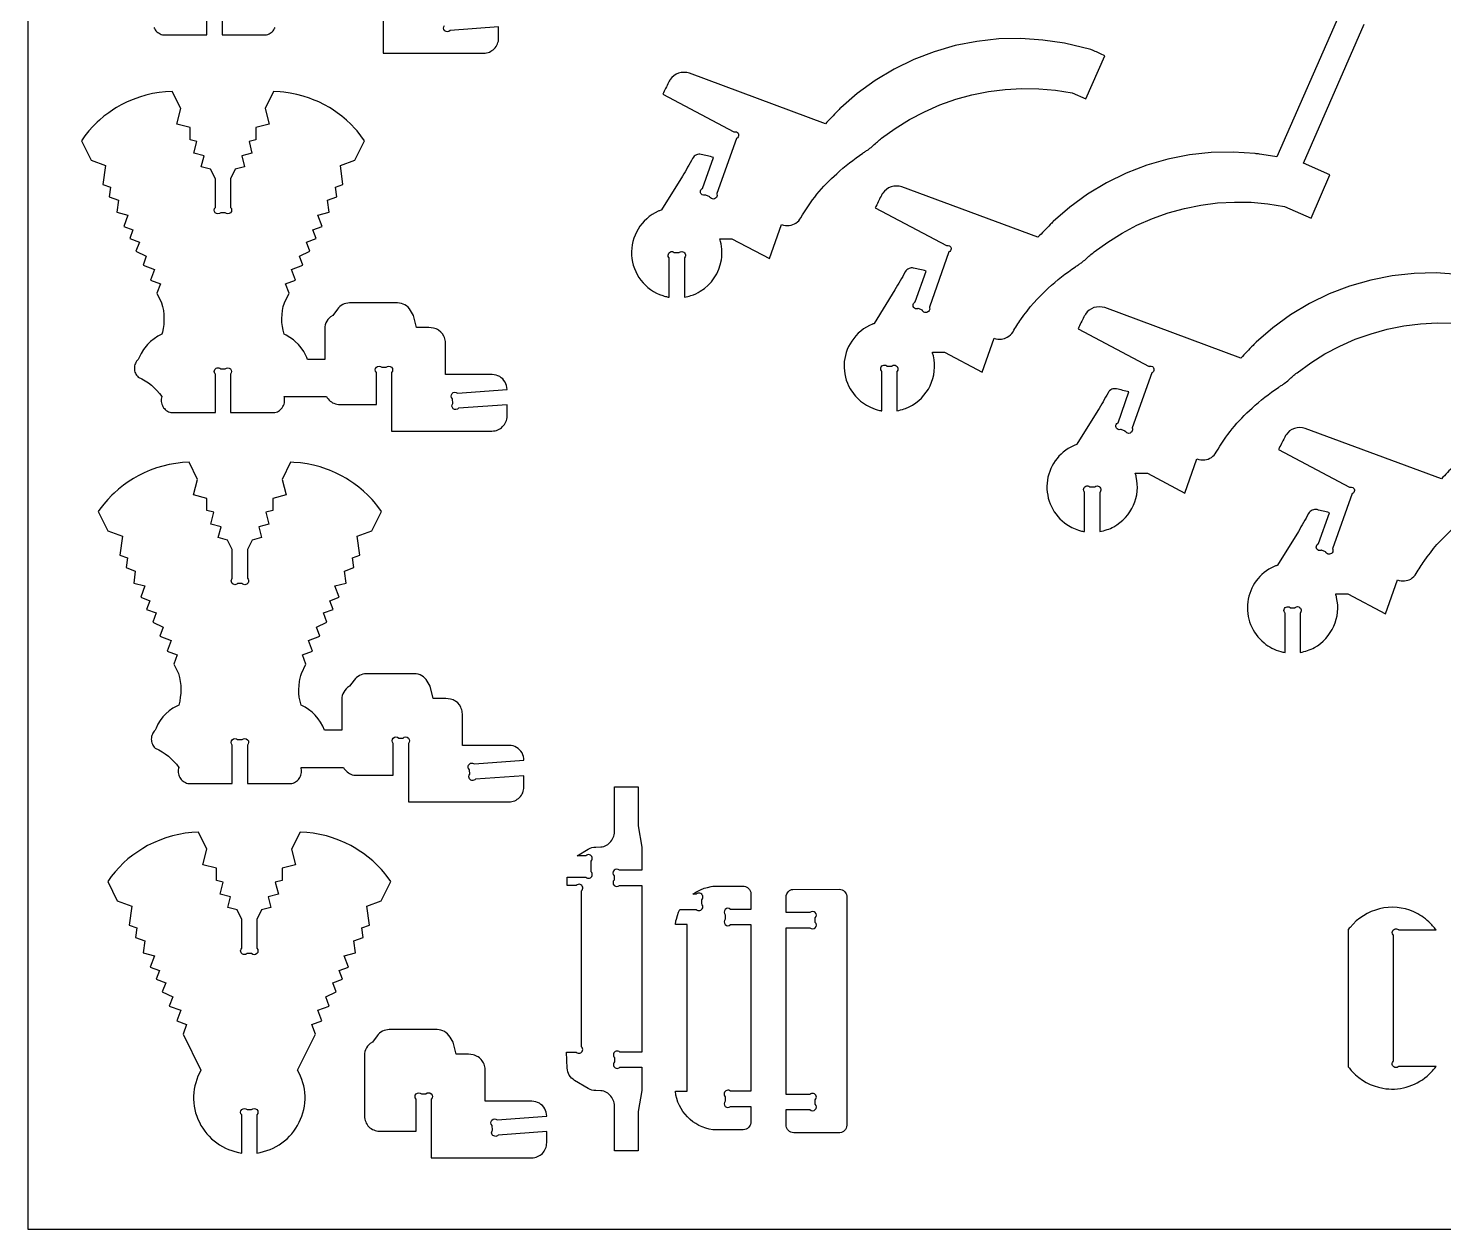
# Model space of a CAD drawing. Extents: x -4.3 to 32, y 14.1 to 33.8.
# Drawn here: x -4.28 to 7.4, y 14.14 to 24.04 of the extents above; entities that cross this region are included whole.
import ezdxf

# ---------------------------------------------------------------- set-up
doc = ezdxf.new("R2010")
doc.units = 0
doc.header["$MEASUREMENT"] = 0
doc.layers.get('0').update_dxf_attribs({"linetype": 'CONTINUOUS'})
doc.layers.add('SECTIONCUTEDGES', color=18, linetype='CONTINUOUS')

msp = doc.modelspace()

# ---------------------------------------------------------------- linework, layer by layer
msp.add_lwpolyline([(31.975, 33.787), (31.975, 14.136), (-4.279, 14.136), (-4.279, 33.787)], close=True)
at = {"layer": 'SECTIONCUTEDGES'}
for points in [[(-3.242, 24.05), (-3.237, 24.041), (-3.231, 24.032), (-3.225, 24.023), (-3.217, 24.016), (-3.209, 24.009), (-3.2, 24.003), (-3.191, 23.998), (-3.181, 23.994), (-3.171, 23.99), (-2.804, 23.99), (-2.804, 24.308, -1)], [(-1.35, 24.321), (-1.35, 23.839), (-0.521, 23.839), (-0.509, 23.839), (-0.496, 23.841), (-0.484, 23.844), (-0.473, 23.848), (-0.462, 23.854), (-0.452, 23.86), (-0.442, 23.867), (-0.433, 23.875), (-0.425, 23.884), (-0.418, 23.893), (-0.412, 23.904), (-0.407, 23.915), (-0.403, 23.926), (-0.399, 23.938), (-0.398, 23.95), (-0.397, 23.963), (-0.397, 24.055), (-0.797, 24.026, -1), (-0.844, 24.067)], [(6.546, 24.166), (6.026, 22.983, -0.002171), (5.883, 23.006, 0.013028), (5.847, 23.011), (5.666, 23.023), (5.484, 23.019), (5.304, 23), (5.126, 22.965), (4.952, 22.915), (4.783, 22.849), (4.62, 22.77), (4.464, 22.676), (4.317, 22.57), (4.18, 22.451, 0.013028), (4.155, 22.425, -0.002171), (4.054, 22.321), (2.931, 22.736, 0.161142), (2.842, 22.736, 0.167596), (2.773, 22.684, 0.03262), (2.759, 22.66, -0.002417), (2.711, 22.563), (3.298, 22.253, 0.09055), (3.303, 22.253, -0.212359), (3.324, 22.25, -0.269976), (3.337, 22.225, -0.269963), (3.321, 22.2, -0.070277), (3.32, 22.2, 0.159377), (3.319, 22.199), (3.158, 21.744, 0.076692), (3.159, 21.739, -0.209964), (3.157, 21.716, -0.269976), (3.129, 21.7, -0.269963), (3.101, 21.715, -0.064517), (3.1, 21.717, 0.141785), (3.1, 21.718), (3.066, 21.732, 0.088915), (3.061, 21.731, -0.186846), (3.042, 21.731, -0.284949), (3.023, 21.757, -0.285005), (3.038, 21.786, -0.067854), (3.039, 21.787, 0.149011), (3.04, 21.788), (3.131, 22.042, 0.000984), (3.028, 22.067, 0.161021), (2.99, 22.063, 0.167951), (2.958, 22.035, -0.009744), (2.874, 21.888), (2.702, 21.609, -0.129096), (2.696, 21.607, 0.054431), (2.689, 21.605, 0.148247), (2.517, 21.464, 0.286429), (2.504, 21.071, 0.104197), (2.605, 20.958, 0.101482), (2.747, 20.893, 0.013414), (2.756, 20.891, -0.004471), (2.765, 20.889), (2.765, 21.213, 0.08601), (2.762, 21.218, -0.186349), (2.756, 21.236, -0.284949), (2.774, 21.264, -0.285005), (2.806, 21.26, -0.066648), (2.808, 21.258, 0.145329), (2.809, 21.257), (2.845, 21.257, 0.08601), (2.85, 21.26, -0.186349), (2.868, 21.267, -0.284949), (2.896, 21.248, -0.285005), (2.892, 21.216, -0.066648), (2.891, 21.215, 0.145329), (2.89, 21.213), (2.89, 20.889, 0.023544), (2.951, 20.906, 0.03569), (2.991, 20.922, 0.169973), (3.164, 21.096, 0.169094), (3.191, 21.342, 0.017201), (3.187, 21.357, -0.005733), (3.183, 21.372), (3.282, 21.372), (3.593, 21.208), (3.692, 21.488, 0.09929), (3.752, 21.48, 0.116244), (3.801, 21.496, 0.12564), (3.848, 21.541, -0.015905), (3.913, 21.643, -0.056835), (4.139, 21.901, -0.035533), (4.363, 22.078, -0.013715), (4.388, 22.094, 0.024577), (4.412, 22.11, 0.026089), (4.449, 22.141, -0.020061), (4.518, 22.2), (4.63, 22.281), (4.748, 22.355), (4.871, 22.42), (4.998, 22.475), (5.129, 22.522), (5.263, 22.559), (5.399, 22.586), (5.536, 22.604), (5.675, 22.611), (5.814, 22.609), (5.952, 22.596), (6.089, 22.574), (6.308, 22.478), (6.464, 22.835), (6.245, 22.931), (6.747, 24.078)], [(7.521, 22.014), (7.34, 22.026), (7.159, 22.023), (6.978, 22.003), (6.8, 21.968), (6.626, 21.918), (6.457, 21.853), (6.294, 21.773), (6.138, 21.68), (5.991, 21.573), (5.854, 21.454, 0.013028), (5.829, 21.429, -0.002171), (5.728, 21.324), (4.605, 21.74, 0.161142), (4.516, 21.74, 0.167596), (4.447, 21.687, 0.03262), (4.433, 21.664, -0.002417), (4.385, 21.566), (4.972, 21.256, 0.09055), (4.977, 21.257, -0.212359), (4.998, 21.254, -0.269976), (5.011, 21.228, -0.269963), (4.996, 21.203, -0.070277), (4.994, 21.203, 0.159377), (4.993, 21.202), (4.832, 20.748, 0.083106), (4.833, 20.743, -0.185852), (4.832, 20.723, -0.284949), (4.805, 20.703, -0.285005), (4.775, 20.719, -0.065441), (4.775, 20.72, 0.141651), (4.774, 20.722), (4.74, 20.735, 0.088915), (4.735, 20.734, -0.186846), (4.716, 20.735, -0.284949), (4.697, 20.761, -0.285005), (4.712, 20.79, -0.067854), (4.713, 20.79, 0.149011), (4.715, 20.791), (4.805, 21.046, 0.000984), (4.702, 21.07, 0.161021), (4.664, 21.067, 0.167951), (4.632, 21.038, -0.009744), (4.549, 20.891), (4.376, 20.613, -0.104608), (4.371, 20.61, 0.035992), (4.348, 20.601, 0.271691), (4.129, 20.292, 0.272097), (4.293, 19.951, 0.041095), (4.346, 19.921, 0.04113), (4.404, 19.9, 0.017881), (4.421, 19.896, -0.00596), (4.439, 19.893), (4.439, 20.217, 0.08601), (4.436, 20.221, -0.186349), (4.43, 20.24, -0.284949), (4.448, 20.267, -0.285005), (4.481, 20.263, -0.066648), (4.482, 20.262, 0.145329), (4.483, 20.261), (4.52, 20.261, 0.08601), (4.524, 20.263, -0.186349), (4.542, 20.27, -0.284949), (4.57, 20.252, -0.285005), (4.566, 20.219, -0.066648), (4.565, 20.218, 0.145329), (4.564, 20.217), (4.564, 19.893, 0.022698), (4.625, 19.909, 0.051188), (4.68, 19.933, 0.160914), (4.842, 20.11, 0.163128), (4.865, 20.345, 0.017201), (4.861, 20.36, -0.005733), (4.857, 20.375), (4.957, 20.375), (5.267, 20.211), (5.366, 20.492, 0.110316), (5.43, 20.485, 0.121881), (5.485, 20.505, 0.112814), (5.525, 20.548, -0.038886), (5.658, 20.741, -0.039453), (5.821, 20.912, -0.033728), (6.038, 21.082, -0.013715), (6.062, 21.098, 0.024577), (6.086, 21.114, 0.026089), (6.124, 21.145, -0.020061), (6.192, 21.203), (6.305, 21.285), (6.422, 21.358), (6.545, 21.423), (6.672, 21.479), (6.803, 21.525), (6.937, 21.562), (7.073, 21.59), (7.211, 21.607), (7.349, 21.615), (7.488, 21.612)], [(7.483, 20.432, -0.002171), (7.383, 20.328), (6.26, 20.743, 0.161142), (6.17, 20.743, 0.167596), (6.101, 20.691, 0.03262), (6.088, 20.667, -0.002417), (6.039, 20.57), (6.626, 20.26, 0.09055), (6.631, 20.26, -0.212359), (6.652, 20.257, -0.269976), (6.666, 20.231, -0.269963), (6.65, 20.207, -0.070277), (6.649, 20.206, 0.159377), (6.647, 20.206), (6.486, 19.751, 0.083106), (6.487, 19.746, -0.185852), (6.487, 19.726, -0.284949), (6.459, 19.707, -0.285005), (6.43, 19.722, -0.065441), (6.429, 19.724, 0.141651), (6.428, 19.725), (6.394, 19.739, 0.088915), (6.389, 19.738, -0.186846), (6.37, 19.738, -0.284949), (6.351, 19.764, -0.285005), (6.366, 19.793, -0.067854), (6.367, 19.794, 0.149011), (6.369, 19.794), (6.459, 20.049, 0.000984), (6.357, 20.074, 0.161021), (6.318, 20.07, 0.167951), (6.287, 20.042, -0.009744), (6.203, 19.895), (6.03, 19.616, -0.104608), (6.025, 19.613, 0.035992), (6.002, 19.605, 0.259424), (5.785, 19.313, 0.259758), (5.92, 18.975, 0.052586), (5.985, 18.932, 0.052673), (6.058, 18.904, 0.017881), (6.075, 18.9, -0.00596), (6.093, 18.896), (6.093, 19.22, 0.08601), (6.091, 19.224, -0.186349), (6.084, 19.243, -0.284949), (6.102, 19.271, -0.285005), (6.135, 19.267, -0.066648), (6.136, 19.265, 0.145329), (6.137, 19.264), (6.174, 19.264, 0.08601), (6.178, 19.267, -0.186349), (6.197, 19.274, -0.284949), (6.224, 19.255, -0.285005), (6.22, 19.223, -0.066648), (6.219, 19.222, 0.145329), (6.218, 19.22), (6.218, 18.896, 0.022698), (6.279, 18.912, 0.051188), (6.335, 18.936, 0.160914), (6.496, 19.113, 0.163128), (6.519, 19.349, 0.017201), (6.515, 19.364, -0.005733), (6.511, 19.379), (6.611, 19.379), (6.921, 19.215), (7.021, 19.495, 0.09929), (7.08, 19.487, 0.116244), (7.13, 19.502, 0.12564), (7.176, 19.548, -0.015905), (7.242, 19.65, -0.056835), (7.467, 19.908, -0.035533)]]:
    msp.add_lwpolyline(points, format="xyb", dxfattribs=at)
msp.add_lwpolyline([(-2.679, 24.308), (-2.679, 23.99), (-2.312, 23.99), (-2.302, 23.994), (-2.292, 23.998), (-2.283, 24.003), (-2.274, 24.009), (-2.266, 24.016), (-2.258, 24.023), (-2.252, 24.032), (-2.246, 24.041), (-2.241, 24.05)], dxfattribs=at)
for points in [[(1.011, 21.826), (1.011, 22.15, 0.08601), (1.008, 22.154, -0.186349), (1.002, 22.173, -0.284949), (1.02, 22.2, -0.285005), (1.052, 22.196, -0.066648), (1.054, 22.195, 0.145329), (1.055, 22.194), (1.092, 22.194, 0.08601), (1.096, 22.197, -0.186349), (1.114, 22.203, -0.284949), (1.142, 22.185, -0.285005), (1.138, 22.152, -0.066648), (1.137, 22.151, 0.145329), (1.136, 22.15), (1.136, 21.826, 0.020963), (1.19, 21.84, 0.061647), (1.267, 21.875, 0.220567), (1.441, 22.134, 0.114184), (1.429, 22.308), (1.528, 22.308), (1.839, 22.145), (1.938, 22.425, 0.110316), (2.002, 22.418, 0.121881), (2.057, 22.438, 0.112814), (2.097, 22.481, -0.038886), (2.23, 22.675, -0.039453), (2.393, 22.845, -0.033728), (2.609, 23.015, -0.013715), (2.634, 23.031, 0.024577), (2.658, 23.047, 0.026089), (2.695, 23.078, -0.020061), (2.764, 23.137), (2.876, 23.218), (2.994, 23.292), (3.117, 23.356), (3.244, 23.412), (3.375, 23.459), (3.509, 23.495), (3.645, 23.523), (3.782, 23.54), (3.921, 23.548), (4.06, 23.545), (4.198, 23.533), (4.335, 23.511), (4.449, 23.461), (4.605, 23.818, -0.004535), (4.515, 23.859, 0.027218), (4.491, 23.868), (4.272, 23.92), (4.093, 23.947), (3.912, 23.959), (3.731, 23.956), (3.55, 23.936), (3.372, 23.902), (3.198, 23.851), (3.029, 23.786), (2.866, 23.707), (2.71, 23.613), (2.563, 23.507), (2.426, 23.388, 0.013028), (2.401, 23.362, -0.002171), (2.3, 23.257), (1.177, 23.673, 0.161142), (1.088, 23.673, 0.167596), (1.019, 23.621, 0.03262), (1.005, 23.597, -0.002417), (0.957, 23.5), (1.544, 23.189, 0.09698), (1.548, 23.19, -0.188225), (1.567, 23.189, -0.284949), (1.583, 23.163, -0.285005), (1.568, 23.137, -0.071202), (1.566, 23.136, 0.159243), (1.565, 23.136), (1.404, 22.681, 0.083106), (1.405, 22.676, -0.185852), (1.404, 22.656, -0.284949), (1.377, 22.636, -0.285005), (1.347, 22.652, -0.065441), (1.347, 22.653, 0.141651), (1.346, 22.655), (1.312, 22.668, 0.082495), (1.306, 22.668, -0.210967), (1.284, 22.67, -0.269976), (1.269, 22.696, -0.269963), (1.284, 22.723, -0.06693), (1.285, 22.723, 0.149145), (1.286, 22.724), (1.377, 22.979, 0.000984), (1.274, 23.004, 0.161021), (1.236, 23, 0.167951), (1.204, 22.971, -0.009744), (1.12, 22.825), (0.948, 22.546, -0.104608), (0.943, 22.543, 0.035992), (0.92, 22.535, 0.3096), (0.7, 22.173, 0.310426), (0.958, 21.839, 0.017896), (0.979, 21.833, 0.01187)], [(-3.385, 21.182), (-3.378, 21.174), (-3.371, 21.167), (-3.342, 21.153), (-3.314, 21.137), (-3.288, 21.119), (-3.263, 21.1), (-3.239, 21.079), (-3.217, 21.056), (-3.196, 21.032), (-3.177, 21.007), (-3.179, 20.996), (-3.181, 20.986), (-3.181, 20.975), (-3.181, 20.965), (-3.179, 20.954), (-3.176, 20.944), (-3.172, 20.934), (-3.168, 20.924), (-3.162, 20.915), (-3.155, 20.907), (-3.148, 20.899), (-3.14, 20.892), (-3.131, 20.886), (-3.122, 20.881), (-3.112, 20.877), (-3.102, 20.874), (-2.735, 20.874), (-2.735, 21.191, -1), (-2.691, 21.235), (-2.654, 21.235, -1), (-2.61, 21.191), (-2.61, 20.874), (-2.243, 20.874), (-2.232, 20.877), (-2.223, 20.881), (-2.213, 20.886), (-2.205, 20.892), (-2.196, 20.899), (-2.189, 20.907), (-2.183, 20.915), (-2.177, 20.924), (-2.172, 20.934), (-2.168, 20.944), (-2.165, 20.954), (-2.164, 20.965), (-2.163, 20.975), (-2.164, 20.986), (-2.165, 20.996), (-2.168, 21.007), (-1.817, 21.006), (-1.811, 20.996), (-1.803, 20.987), (-1.795, 20.978), (-1.787, 20.97), (-1.777, 20.963), (-1.767, 20.956), (-1.756, 20.951), (-1.744, 20.947), (-1.732, 20.944), (-1.72, 20.942), (-1.707, 20.941), (-1.406, 20.941), (-1.406, 21.205, -1), (-1.362, 21.249), (-1.325, 21.249, -1), (-1.281, 21.205), (-1.281, 20.722), (-0.452, 20.722), (-0.439, 20.723), (-0.427, 20.725), (-0.415, 20.728), (-0.404, 20.732), (-0.393, 20.737), (-0.383, 20.743), (-0.373, 20.75), (-0.364, 20.759), (-0.356, 20.767), (-0.349, 20.777), (-0.343, 20.787), (-0.337, 20.798), (-0.333, 20.81), (-0.33, 20.821), (-0.328, 20.834), (-0.328, 20.847), (-0.328, 20.939), (-0.728, 20.91, -1), (-0.775, 20.95), (-0.778, 20.988, -1), (-0.737, 21.035), (-0.328, 21.065), (-0.329, 21.081), (-0.332, 21.097), (-0.337, 21.112), (-0.344, 21.126), (-0.353, 21.14), (-0.363, 21.152), (-0.375, 21.162), (-0.388, 21.171), (-0.403, 21.179), (-0.418, 21.184), (-0.434, 21.187), (-0.45, 21.188), (-0.836, 21.188), (-0.836, 21.449), (-0.836, 21.46), (-0.838, 21.472), (-0.841, 21.483), (-0.844, 21.494), (-0.849, 21.504), (-0.86, 21.523), (-0.875, 21.539), (-0.892, 21.553), (-0.902, 21.559), (-0.912, 21.564), (-0.923, 21.568), (-0.934, 21.57), (-0.973, 21.576), (-1.076, 21.576), (-1.101, 21.676), (-1.125, 21.717), (-1.134, 21.731), (-1.145, 21.743), (-1.157, 21.754), (-1.171, 21.762), (-1.185, 21.769), (-1.2, 21.775), (-1.216, 21.778), (-1.233, 21.779), (-1.628, 21.779), (-1.642, 21.778), (-1.657, 21.775), (-1.671, 21.771), (-1.684, 21.765), (-1.696, 21.758), (-1.708, 21.749), (-1.719, 21.739), (-1.728, 21.728), (-1.766, 21.676), (-1.784, 21.664), (-1.796, 21.654), (-1.807, 21.641), (-1.815, 21.628), (-1.822, 21.614), (-1.828, 21.598), (-1.831, 21.583), (-1.832, 21.566), (-1.832, 21.313), (-1.974, 21.313), (-1.98, 21.33), (-1.996, 21.363), (-2.005, 21.379), (-2.026, 21.409), (-2.049, 21.437), (-2.075, 21.462), (-2.089, 21.474), (-2.119, 21.495), (-2.151, 21.513), (-2.168, 21.521), (-2.176, 21.553), (-2.181, 21.585), (-2.185, 21.618), (-2.185, 21.651), (-2.184, 21.684), (-2.18, 21.717), (-2.174, 21.749), (-2.165, 21.781), (-2.126, 21.859), (-2.155, 21.936), (-2.073, 21.966), (-2.106, 22.055), (-2.012, 22.09), (-2.04, 22.164), (-1.955, 22.206), (-1.982, 22.281), (-1.903, 22.31), (-1.93, 22.382), (-1.854, 22.41), (-1.889, 22.504), (-1.795, 22.528), (-1.809, 22.626), (-1.733, 22.655), (-1.744, 22.734), (-1.682, 22.757), (-1.703, 22.912), (-1.583, 22.957), (-1.504, 23.117), (-1.533, 23.158), (-1.565, 23.197), (-1.582, 23.215), (-1.616, 23.252), (-1.653, 23.286), (-1.691, 23.318), (-1.731, 23.348), (-1.772, 23.377), (-1.794, 23.39), (-1.833, 23.412), (-1.882, 23.437), (-1.933, 23.458), (-1.958, 23.468), (-2.01, 23.485), (-2.063, 23.499), (-2.117, 23.51), (-2.171, 23.518), (-2.199, 23.52), (-2.254, 23.523), (-2.323, 23.383), (-2.29, 23.253), (-2.401, 23.225), (-2.401, 23.125), (-2.457, 23.111), (-2.433, 23.013), (-2.517, 22.992), (-2.494, 22.902), (-2.571, 22.882), (-2.61, 22.803), (-2.61, 22.567, -1), (-2.654, 22.522), (-2.691, 22.522, -1), (-2.735, 22.567), (-2.735, 22.803), (-2.774, 22.882), (-2.851, 22.902), (-2.828, 22.992), (-2.912, 23.013), (-2.887, 23.111), (-2.943, 23.125), (-2.943, 23.225), (-3.054, 23.253), (-3.021, 23.383), (-3.091, 23.523), (-3.146, 23.52), (-3.2, 23.514), (-3.254, 23.505), (-3.308, 23.492), (-3.36, 23.477), (-3.412, 23.458), (-3.462, 23.437), (-3.511, 23.412), (-3.551, 23.39), (-3.572, 23.377), (-3.614, 23.348), (-3.654, 23.318), (-3.692, 23.286), (-3.71, 23.269), (-3.746, 23.234), (-3.779, 23.197), (-3.811, 23.158), (-3.841, 23.117), (-3.761, 22.957), (-3.641, 22.912), (-3.663, 22.757), (-3.601, 22.734), (-3.612, 22.655), (-3.535, 22.626), (-3.549, 22.528), (-3.456, 22.504), (-3.491, 22.41), (-3.415, 22.382), (-3.441, 22.31), (-3.362, 22.281), (-3.39, 22.206), (-3.305, 22.164), (-3.332, 22.09), (-3.238, 22.055), (-3.271, 21.966), (-3.189, 21.936), (-3.218, 21.859), (-3.18, 21.781), (-3.171, 21.749), (-3.164, 21.717), (-3.161, 21.684), (-3.159, 21.651), (-3.16, 21.618), (-3.161, 21.602), (-3.166, 21.569), (-3.172, 21.537), (-3.177, 21.521), (-3.21, 21.504), (-3.24, 21.484), (-3.269, 21.462), (-3.295, 21.437), (-3.318, 21.409), (-3.329, 21.394), (-3.348, 21.363), (-3.364, 21.33), (-3.371, 21.313), (-3.378, 21.306), (-3.385, 21.298), (-3.39, 21.289), (-3.395, 21.28), (-3.399, 21.27), (-3.401, 21.26), (-3.403, 21.25), (-3.403, 21.24), (-3.403, 21.229), (-3.401, 21.219), (-3.399, 21.209), (-3.395, 21.2), (-3.39, 21.191)], [(-3.245, 18.123), (-3.239, 18.115), (-3.231, 18.108), (-3.202, 18.094), (-3.175, 18.078), (-3.148, 18.061), (-3.123, 18.041), (-3.099, 18.02), (-3.077, 17.998), (-3.056, 17.974), (-3.037, 17.948), (-3.04, 17.938), (-3.041, 17.927), (-3.042, 17.916), (-3.041, 17.906), (-3.039, 17.895), (-3.037, 17.885), (-3.033, 17.875), (-3.028, 17.866), (-3.022, 17.857), (-3.016, 17.848), (-3.008, 17.841), (-3, 17.834), (-2.992, 17.828), (-2.982, 17.823), (-2.973, 17.818), (-2.962, 17.815), (-2.595, 17.815), (-2.595, 18.132, -1), (-2.551, 18.177), (-2.514, 18.177, -1), (-2.47, 18.132), (-2.47, 17.815), (-2.103, 17.815), (-2.093, 17.818), (-2.083, 17.823), (-2.074, 17.828), (-2.065, 17.834), (-2.057, 17.841), (-2.05, 17.848), (-2.043, 17.857), (-2.037, 17.866), (-2.032, 17.875), (-2.029, 17.885), (-2.026, 17.895), (-2.024, 17.906), (-2.024, 17.916), (-2.024, 17.927), (-2.026, 17.938), (-2.028, 17.948), (-1.677, 17.948), (-1.671, 17.937), (-1.664, 17.928), (-1.656, 17.919), (-1.647, 17.911), (-1.637, 17.904), (-1.627, 17.898), (-1.616, 17.892), (-1.605, 17.888), (-1.593, 17.885), (-1.581, 17.883), (-1.568, 17.883), (-1.267, 17.883), (-1.267, 18.146, -1), (-1.222, 18.19), (-1.186, 18.19, -1), (-1.142, 18.146), (-1.142, 17.663), (-0.313, 17.663), (-0.3, 17.664), (-0.288, 17.666), (-0.276, 17.669), (-0.264, 17.673), (-0.253, 17.678), (-0.243, 17.685), (-0.233, 17.692), (-0.225, 17.7), (-0.217, 17.709), (-0.209, 17.718), (-0.203, 17.729), (-0.198, 17.739), (-0.194, 17.751), (-0.191, 17.763), (-0.189, 17.775), (-0.188, 17.788), (-0.188, 17.88), (-0.588, 17.851, -1), (-0.635, 17.892), (-0.638, 17.929, -1), (-0.597, 17.977), (-0.188, 18.007), (-0.189, 18.023), (-0.192, 18.038), (-0.197, 18.053), (-0.204, 18.068), (-0.213, 18.081), (-0.224, 18.093), (-0.236, 18.104), (-0.249, 18.113), (-0.263, 18.12), (-0.278, 18.125), (-0.294, 18.128), (-0.31, 18.129), (-0.696, 18.129), (-0.696, 18.39), (-0.697, 18.402), (-0.699, 18.413), (-0.701, 18.424), (-0.705, 18.435), (-0.709, 18.445), (-0.721, 18.464), (-0.735, 18.481), (-0.753, 18.494), (-0.763, 18.5), (-0.773, 18.505), (-0.783, 18.509), (-0.795, 18.512), (-0.834, 18.517), (-0.936, 18.517), (-0.962, 18.617), (-0.986, 18.659), (-0.995, 18.672), (-1.006, 18.684), (-1.018, 18.695), (-1.031, 18.704), (-1.046, 18.711), (-1.061, 18.716), (-1.077, 18.719), (-1.093, 18.72), (-1.488, 18.72), (-1.503, 18.719), (-1.517, 18.717), (-1.531, 18.713), (-1.544, 18.707), (-1.557, 18.699), (-1.569, 18.691), (-1.579, 18.681), (-1.589, 18.669), (-1.627, 18.617), (-1.644, 18.606), (-1.656, 18.595), (-1.667, 18.583), (-1.676, 18.569), (-1.683, 18.555), (-1.688, 18.54), (-1.691, 18.524), (-1.692, 18.507), (-1.692, 18.254), (-1.834, 18.254), (-1.848, 18.288), (-1.866, 18.32), (-1.887, 18.35), (-1.91, 18.378), (-1.936, 18.403), (-1.965, 18.426), (-1.995, 18.445), (-2.028, 18.462), (-2.036, 18.494), (-2.042, 18.527), (-2.045, 18.559), (-2.046, 18.592), (-2.044, 18.625), (-2.04, 18.658), (-2.038, 18.674), (-2.03, 18.706), (-2.025, 18.722), (-1.987, 18.8), (-2.016, 18.877), (-1.934, 18.908), (-1.967, 18.996), (-1.873, 19.031), (-1.9, 19.105), (-1.815, 19.147), (-1.843, 19.222), (-1.764, 19.251), (-1.79, 19.323), (-1.714, 19.351), (-1.749, 19.445), (-1.656, 19.469), (-1.67, 19.567), (-1.593, 19.596), (-1.604, 19.676), (-1.542, 19.699), (-1.564, 19.854), (-1.444, 19.898), (-1.364, 20.058), (-1.394, 20.099), (-1.425, 20.138), (-1.442, 20.157), (-1.477, 20.193), (-1.513, 20.227), (-1.551, 20.259), (-1.591, 20.29), (-1.633, 20.318), (-1.654, 20.331), (-1.694, 20.354), (-1.743, 20.378), (-1.793, 20.4), (-1.819, 20.409), (-1.871, 20.426), (-1.924, 20.44), (-1.977, 20.451), (-2.032, 20.459), (-2.087, 20.464), (-2.114, 20.465), (-2.184, 20.324), (-2.151, 20.195), (-2.261, 20.167), (-2.261, 20.067), (-2.318, 20.052), (-2.293, 19.954), (-2.377, 19.933), (-2.354, 19.843), (-2.431, 19.823), (-2.47, 19.745), (-2.47, 19.508, -1), (-2.514, 19.464), (-2.551, 19.464, -1), (-2.595, 19.508), (-2.595, 19.745), (-2.634, 19.823), (-2.711, 19.843), (-2.688, 19.933), (-2.772, 19.954), (-2.747, 20.052), (-2.804, 20.067), (-2.804, 20.167), (-2.915, 20.195), (-2.882, 20.324), (-2.951, 20.465), (-3.006, 20.462), (-3.061, 20.456), (-3.115, 20.446), (-3.168, 20.434), (-3.221, 20.418), (-3.272, 20.4), (-3.323, 20.378), (-3.372, 20.354), (-3.411, 20.331), (-3.454, 20.304), (-3.494, 20.275), (-3.533, 20.244), (-3.571, 20.21), (-3.589, 20.193), (-3.623, 20.157), (-3.656, 20.119), (-3.687, 20.079), (-3.701, 20.058), (-3.622, 19.898), (-3.502, 19.854), (-3.523, 19.699), (-3.461, 19.676), (-3.472, 19.596), (-3.396, 19.567), (-3.409, 19.469), (-3.316, 19.445), (-3.351, 19.351), (-3.275, 19.323), (-3.302, 19.251), (-3.223, 19.222), (-3.25, 19.147), (-3.165, 19.105), (-3.193, 19.031), (-3.099, 18.996), (-3.132, 18.908), (-3.05, 18.877), (-3.079, 18.8), (-3.04, 18.722), (-3.031, 18.69), (-3.025, 18.658), (-3.021, 18.625), (-3.019, 18.592), (-3.02, 18.559), (-3.024, 18.527), (-3.029, 18.494), (-3.037, 18.462), (-3.054, 18.454), (-3.086, 18.436), (-3.115, 18.415), (-3.143, 18.391), (-3.168, 18.364), (-3.19, 18.336), (-3.209, 18.305), (-3.224, 18.271), (-3.231, 18.254), (-3.239, 18.247), (-3.245, 18.239), (-3.251, 18.23), (-3.255, 18.221), (-3.259, 18.212), (-3.262, 18.202), (-3.263, 18.192), (-3.264, 18.181), (-3.263, 18.171), (-3.262, 18.161), (-3.259, 18.151), (-3.255, 18.141), (-3.251, 18.132)], [(0.217, 15.376), (0.205, 15.386), (0.195, 15.397), (0.186, 15.41), (0.179, 15.424), (0.174, 15.438), (0.17, 15.454), (0.168, 15.469), (0.164, 15.6), (0.244, 15.6, 1), (0.288, 15.644), (0.288, 16.93, 1), (0.244, 16.975), (0.168, 16.975), (0.168, 17.043), (0.323, 17.043, 1), (0.367, 17.087), (0.367, 17.176, 1), (0.323, 17.22), (0.252, 17.22), (0.342, 17.273), (0.357, 17.281), (0.373, 17.287), (0.389, 17.29), (0.406, 17.291), (0.445, 17.292), (0.458, 17.294), (0.47, 17.297), (0.481, 17.301), (0.493, 17.306), (0.503, 17.313), (0.513, 17.32), (0.522, 17.328), (0.53, 17.337), (0.537, 17.347), (0.544, 17.358), (0.549, 17.369), (0.553, 17.38), (0.556, 17.393), (0.558, 17.405), (0.559, 17.418), (0.559, 17.789), (0.755, 17.789), (0.755, 17.465), (0.784, 17.291), (0.784, 17.1), (0.6, 17.1, 1), (0.556, 17.055), (0.556, 17.019, 1), (0.6, 16.975), (0.784, 16.975), (0.784, 15.6), (0.603, 15.6, 1), (0.559, 15.555), (0.559, 15.519, 1), (0.603, 15.475), (0.784, 15.475), (0.784, 15.283), (0.755, 15.109), (0.755, 14.785), (0.559, 14.785), (0.559, 15.156), (0.558, 15.169), (0.556, 15.182), (0.553, 15.194), (0.549, 15.205), (0.544, 15.216), (0.537, 15.227), (0.53, 15.237), (0.522, 15.246), (0.513, 15.254), (0.503, 15.261), (0.493, 15.268), (0.481, 15.273), (0.47, 15.277), (0.458, 15.28), (0.445, 15.282), (0.406, 15.283), (0.389, 15.284), (0.373, 15.287), (0.357, 15.293), (0.342, 15.301), (0.23, 15.367)], [(-2.806, 14.927), (-2.787, 14.906), (-2.767, 14.886), (-2.746, 14.868), (-2.724, 14.851), (-2.701, 14.836), (-2.677, 14.821), (-2.652, 14.809), (-2.626, 14.797), (-2.6, 14.788), (-2.573, 14.78), (-2.545, 14.773), (-2.517, 14.768), (-2.517, 15.082, -1), (-2.473, 15.126), (-2.437, 15.126, -1), (-2.392, 15.082), (-2.392, 14.768), (-2.364, 14.773), (-2.337, 14.78), (-2.31, 14.788), (-2.283, 14.797), (-2.258, 14.809), (-2.233, 14.821), (-2.209, 14.836), (-2.186, 14.851), (-2.164, 14.868), (-2.143, 14.886), (-2.123, 14.906), (-2.104, 14.927), (-2.087, 14.949), (-2.071, 14.972), (-2.056, 14.996), (-2.042, 15.021), (-2.031, 15.047), (-2.02, 15.073), (-2.012, 15.1), (-2.005, 15.128), (-2, 15.155), (-1.997, 15.183), (-1.995, 15.211), (-1.995, 15.238), (-1.997, 15.266), (-2, 15.294), (-2.006, 15.321), (-2.012, 15.348), (-2.021, 15.375), (-2.031, 15.401), (-2.043, 15.427), (-2.056, 15.452), (-1.909, 15.749), (-1.938, 15.827), (-1.856, 15.857), (-1.889, 15.945), (-1.795, 15.98), (-1.822, 16.055), (-1.737, 16.097), (-1.765, 16.171), (-1.686, 16.201), (-1.712, 16.272), (-1.636, 16.301), (-1.671, 16.395), (-1.578, 16.418), (-1.592, 16.517), (-1.515, 16.545), (-1.526, 16.625), (-1.464, 16.648), (-1.486, 16.803), (-1.366, 16.848), (-1.286, 17.008), (-1.316, 17.048), (-1.348, 17.087), (-1.364, 17.106), (-1.399, 17.142), (-1.435, 17.177), (-1.473, 17.209), (-1.513, 17.239), (-1.555, 17.267), (-1.576, 17.28), (-1.616, 17.303), (-1.665, 17.327), (-1.715, 17.349), (-1.767, 17.368), (-1.819, 17.383), (-1.873, 17.396), (-1.927, 17.405), (-1.981, 17.411), (-2.036, 17.414), (-2.106, 17.273), (-2.073, 17.144), (-2.184, 17.116), (-2.184, 17.016), (-2.24, 17.002), (-2.215, 16.904), (-2.299, 16.882), (-2.276, 16.792), (-2.353, 16.773), (-2.392, 16.694), (-2.392, 16.457, -1), (-2.437, 16.413), (-2.473, 16.413, -1), (-2.517, 16.457), (-2.517, 16.694), (-2.556, 16.773), (-2.633, 16.792), (-2.61, 16.882), (-2.694, 16.904), (-2.67, 17.002), (-2.726, 17.016), (-2.726, 17.116), (-2.837, 17.144), (-2.804, 17.273), (-2.874, 17.414), (-2.928, 17.411), (-2.983, 17.405), (-3.037, 17.396), (-3.09, 17.383), (-3.143, 17.368), (-3.194, 17.349), (-3.245, 17.327), (-3.294, 17.303), (-3.333, 17.28), (-3.376, 17.253), (-3.417, 17.224), (-3.456, 17.193), (-3.493, 17.16), (-3.528, 17.124), (-3.562, 17.087), (-3.594, 17.048), (-3.623, 17.008), (-3.544, 16.848), (-3.424, 16.803), (-3.445, 16.648), (-3.383, 16.625), (-3.394, 16.545), (-3.318, 16.517), (-3.332, 16.418), (-3.238, 16.395), (-3.273, 16.301), (-3.197, 16.272), (-3.224, 16.201), (-3.145, 16.171), (-3.173, 16.097), (-3.087, 16.055), (-3.115, 15.98), (-3.021, 15.945), (-3.054, 15.857), (-2.972, 15.827), (-3.001, 15.749), (-2.854, 15.452), (-2.867, 15.427), (-2.879, 15.401), (-2.889, 15.375), (-2.897, 15.348), (-2.904, 15.321), (-2.909, 15.294), (-2.913, 15.266), (-2.914, 15.238), (-2.914, 15.211), (-2.913, 15.183), (-2.909, 15.155), (-2.904, 15.128), (-2.898, 15.1), (-2.889, 15.073), (-2.879, 15.047), (-2.867, 15.021), (-2.854, 14.996), (-2.839, 14.972), (-2.823, 14.949)], [(1.142, 15.087), (1.124, 15.11), (1.108, 15.135), (1.095, 15.161), (1.083, 15.188), (1.073, 15.217), (1.066, 15.246), (1.062, 15.277), (1.158, 15.277), (1.158, 16.652), (1.062, 16.652), (1.066, 16.682), (1.07, 16.697), (1.078, 16.726), (1.088, 16.754), (1.099, 16.777), (1.234, 16.777, 1), (1.279, 16.821), (1.279, 16.857, 1), (1.234, 16.902), (1.206, 16.902), (1.231, 16.919), (1.257, 16.933), (1.27, 16.939), (1.298, 16.951), (1.327, 16.959), (1.357, 16.966), (1.372, 16.968), (1.628, 16.968), (1.64, 16.965), (1.646, 16.963), (1.657, 16.958), (1.666, 16.95), (1.673, 16.941), (1.679, 16.93), (1.683, 16.918), (1.684, 16.906), (1.684, 16.777), (1.517, 16.777, 1), (1.473, 16.732), (1.473, 16.696, 1), (1.517, 16.652), (1.684, 16.652), (1.684, 15.277), (1.517, 15.277, 1), (1.473, 15.232), (1.473, 15.196, 1), (1.517, 15.152), (1.684, 15.152), (1.684, 15.016), (1.681, 15.004), (1.679, 14.998), (1.673, 14.988), (1.666, 14.978), (1.657, 14.971), (1.646, 14.965), (1.634, 14.961), (1.622, 14.96), (1.371, 14.96), (1.341, 14.965), (1.312, 14.973), (1.283, 14.983), (1.256, 14.995), (1.23, 15.01), (1.206, 15.026), (1.183, 15.045), (1.162, 15.065)], [(1.994, 14.953), (1.987, 14.962), (1.981, 14.973), (1.979, 14.978), (1.976, 14.99), (1.976, 15.126), (2.172, 15.126, 1), (2.216, 15.17), (2.216, 15.207, 1), (2.172, 15.251), (1.976, 15.251), (1.976, 16.626), (2.172, 16.626, 1), (2.216, 16.67), (2.216, 16.707, 1), (2.172, 16.751), (1.976, 16.751), (1.976, 16.88), (1.977, 16.893), (1.981, 16.905), (1.987, 16.915), (1.994, 16.924), (2.004, 16.932), (2.014, 16.938), (2.02, 16.94), (2.032, 16.942), (2.414, 16.943), (2.426, 16.941), (2.438, 16.938), (2.449, 16.932), (2.458, 16.924), (2.465, 16.915), (2.471, 16.905), (2.473, 16.899), (2.476, 16.887), (2.476, 14.997), (2.475, 14.984), (2.471, 14.973), (2.465, 14.962), (2.458, 14.953), (2.449, 14.945), (2.438, 14.939), (2.432, 14.937), (2.42, 14.935), (2.038, 14.935), (2.026, 14.936), (2.014, 14.939), (2.004, 14.945)], [(7.339, 15.481), (7.031, 15.481, 0.08601), (7.027, 15.479, -0.186349), (7.009, 15.472, -0.284949), (6.981, 15.491, -0.285005), (6.985, 15.523, -0.066648), (6.986, 15.524, 0.145329), (6.987, 15.526), (6.987, 16.564, 0.08601), (6.985, 16.568, -0.186349), (6.978, 16.587, -0.284949), (6.996, 16.614, -0.285005), (7.029, 16.61, -0.066648), (7.03, 16.609, 0.145329), (7.031, 16.608), (7.339, 16.608, 0.038073), (7.28, 16.674, 0.086225), (7.156, 16.757, 0.165526), (6.874, 16.782, 0.163078), (6.63, 16.629, -0.003274), (6.616, 16.613, 0.092926), (6.614, 16.608), (6.614, 15.481, 0.085175), (6.616, 15.477, 0.019014), (6.648, 15.44, 0.164246), (6.899, 15.302, 0.225008), (7.266, 15.403, 0.029293), (7.299, 15.434, 0.021768)], [(0, 14.945), (-0.4, 14.916, -1), (-0.447, 14.957), (-0.45, 14.995, -1), (-0.409, 15.042), (0, 15.072), (-0.001, 15.088), (-0.004, 15.104), (-0.009, 15.119), (-0.016, 15.133), (-0.025, 15.146), (-0.036, 15.159), (-0.048, 15.169), (-0.061, 15.178), (-0.075, 15.185), (-0.09, 15.19), (-0.106, 15.193), (-0.122, 15.195), (-0.508, 15.195), (-0.508, 15.455), (-0.509, 15.467), (-0.51, 15.479), (-0.513, 15.49), (-0.517, 15.5), (-0.521, 15.511), (-0.533, 15.529), (-0.54, 15.538), (-0.556, 15.553), (-0.565, 15.56), (-0.574, 15.565), (-0.585, 15.57), (-0.595, 15.574), (-0.606, 15.577), (-0.645, 15.582), (-0.748, 15.582), (-0.773, 15.683), (-0.798, 15.724), (-0.807, 15.738), (-0.818, 15.75), (-0.83, 15.76), (-0.843, 15.769), (-0.858, 15.776), (-0.873, 15.781), (-0.889, 15.785), (-0.905, 15.786), (-1.3, 15.786), (-1.315, 15.785), (-1.329, 15.782), (-1.343, 15.778), (-1.356, 15.772), (-1.369, 15.765), (-1.38, 15.756), (-1.391, 15.746), (-1.4, 15.735), (-1.438, 15.683), (-1.456, 15.671), (-1.468, 15.66), (-1.479, 15.648), (-1.488, 15.635), (-1.495, 15.62), (-1.5, 15.605), (-1.503, 15.589), (-1.504, 15.573), (-1.504, 15.072), (-1.504, 15.06), (-1.502, 15.047), (-1.499, 15.035), (-1.494, 15.024), (-1.489, 15.013), (-1.483, 15.003), (-1.476, 14.993), (-1.468, 14.984), (-1.459, 14.976), (-1.449, 14.969), (-1.439, 14.963), (-1.428, 14.958), (-1.417, 14.954), (-1.405, 14.95), (-1.393, 14.949), (-1.38, 14.948), (-1.078, 14.948), (-1.078, 15.212, -1), (-1.034, 15.256), (-0.998, 15.256, -1), (-0.953, 15.212), (-0.953, 14.729), (-0.125, 14.729), (-0.112, 14.729), (-0.099, 14.731), (-0.088, 14.734), (-0.076, 14.739), (-0.065, 14.744), (-0.055, 14.75), (-0.045, 14.757), (-0.036, 14.765), (-0.028, 14.774), (-0.021, 14.784), (-0.015, 14.794), (-0.01, 14.805), (-0.006, 14.816), (-0.003, 14.828), (-0.001, 14.84), (0, 14.853)]]:
    msp.add_lwpolyline(points, format="xyb", close=True, dxfattribs=at)

doc.saveas('drawing.dxf')
